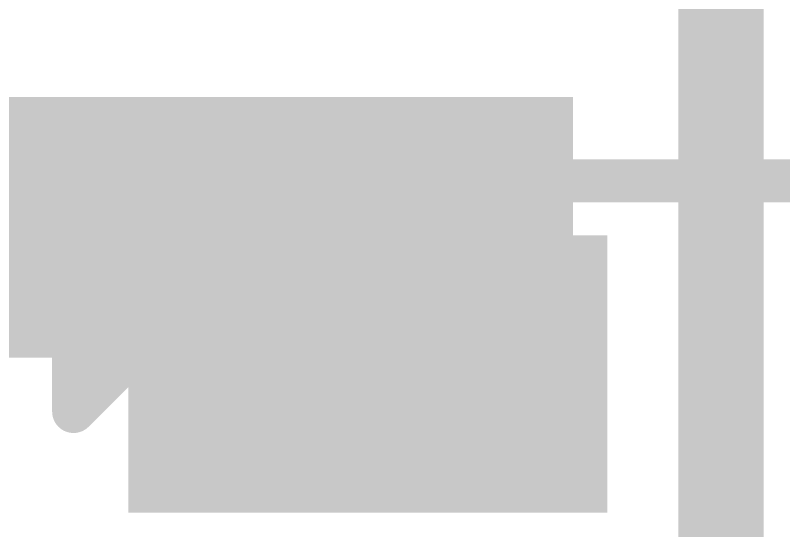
# Model space of a CAD drawing. Header units: inches. Extents: x 68 to 568, y 3 to 460.
# Drawn here: x 229.522 to 231.805, y 94.939 to 96.47 of the extents above; entities that cross this region are included whole.
import ezdxf

# ---------------------------------------------------------------- set-up
doc = ezdxf.new("R2010")
doc.units = ezdxf.units.IN
for name, color, linetype in [('Top Layer', 1, 'Continuous'), ('Top Overlay', 2, 'Continuous'), ('Top Paste', 8, 'Continuous'), ('Top Solder', 216, 'Continuous')]:
    doc.layers.add(name, color=color, linetype=linetype)

# ---------------------------------------------------------------- blocks, each defined once
blk = doc.blocks.new('SOT_23_6_253')
at = {"layer": 'Top Layer'}
blk.add_hatch(color=1, dxfattribs=at).paths.add_polyline_path([(-1.92, 1.26), (-0.7, 1.26), (-0.7, 0.64), (-1.92, 0.64)])
at = {"layer": 'Top Paste'}
blk.add_hatch(color=8, dxfattribs=at).paths.add_polyline_path([(-1.92, 1.26), (-0.7, 1.26), (-0.7, 0.64), (-1.92, 0.64)])
at = {"layer": 'Top Solder'}
blk.add_hatch(color=216, dxfattribs=at).paths.add_polyline_path([(-2.0216, 1.3616), (-0.5984, 1.3616), (-0.5984, 0.5384), (-2.0216, 0.5384)])
at = {"layer": 'Top Overlay'}
for points in [[(-0.889, 1.424, 0.127, 0.127, 0), (-0.889, 1.524, 0.127, 0.127, 0)], [(-0.889, 1.524, 0.127, 0.127, 0), (0.8636, 1.524, 0.127, 0.127, 0)], [(-2.1844, 0.8382, 0.127, 0.127, 0), (-2.1844, 1.0922, 0.127, 0.127, 0)], [(-2.1844, 1.0922, 0.127, 0.127, 0), (-2.0574, 0.9652, 0.127, 0.127, 0)], [(-2.1844, 0.8382, 0.127, 0.127, 0), (-2.0574, 0.9652, 0.127, 0.127, 0)]]:
    blk.add_lwpolyline(points, format="xyseb", dxfattribs=at)
for points in [[(-0.9207, 1.524, 0.0635, 0.0635, 1), (-0.8572, 1.524, 0.0635, 0.0635, 1)], [(-0.9207, 1.524, 0.0635, 0.0635, 1), (-0.8572, 1.524, 0.0635, 0.0635, 1)], [(-0.9207, 1.424, 0.0635, 0.0635, 1), (-0.8572, 1.424, 0.0635, 0.0635, 1)], [(-2.2161, 1.0922, 0.0635, 0.0635, 1), (-2.1526, 1.0922, 0.0635, 0.0635, 1)], [(-2.2161, 1.0922, 0.0635, 0.0635, 1), (-2.1526, 1.0922, 0.0635, 0.0635, 1)], [(-2.0892, 0.9652, 0.0635, 0.0635, 1), (-2.0257, 0.9652, 0.0635, 0.0635, 1)], [(-2.0892, 0.9652, 0.0635, 0.0635, 1), (-2.0257, 0.9652, 0.0635, 0.0635, 1)], [(-2.2161, 0.8382, 0.0635, 0.0635, 1), (-2.1526, 0.8382, 0.0635, 0.0635, 1)], [(-2.2161, 0.8382, 0.0635, 0.0635, 1), (-2.1526, 0.8382, 0.0635, 0.0635, 1)]]:
    blk.add_lwpolyline(points, format="xyseb", close=True, dxfattribs=at)

msp = doc.modelspace()

# ---------------------------------------------------------------- hatches: boundary and pattern name
at = {"layer": 'Top Layer'}
for points in [[(227.866, 95.4523), (231.1792, 95.4523), (231.1792, 96.227), (227.866, 96.227)], [(229.9592, 95.0452), (231.1792, 95.0452), (231.1792, 96.227), (229.9592, 96.227)]]:
    msp.add_hatch(color=1, dxfattribs=at).paths.add_polyline_path(points)

# ---------------------------------------------------------------- linework, layer by layer
msp.add_lwpolyline([(231.6188, 93.7078, 0.254, 0.254, 0), (231.6188, 96.7482, 0.254, 0.254, 0)], format="xyseb", dxfattribs=at)

# ---------------------------------------------------------------- block references
msp.add_blockref('SOT_23_6_253', (231.8792, 94.4542))

doc.saveas('drawing.dxf')
